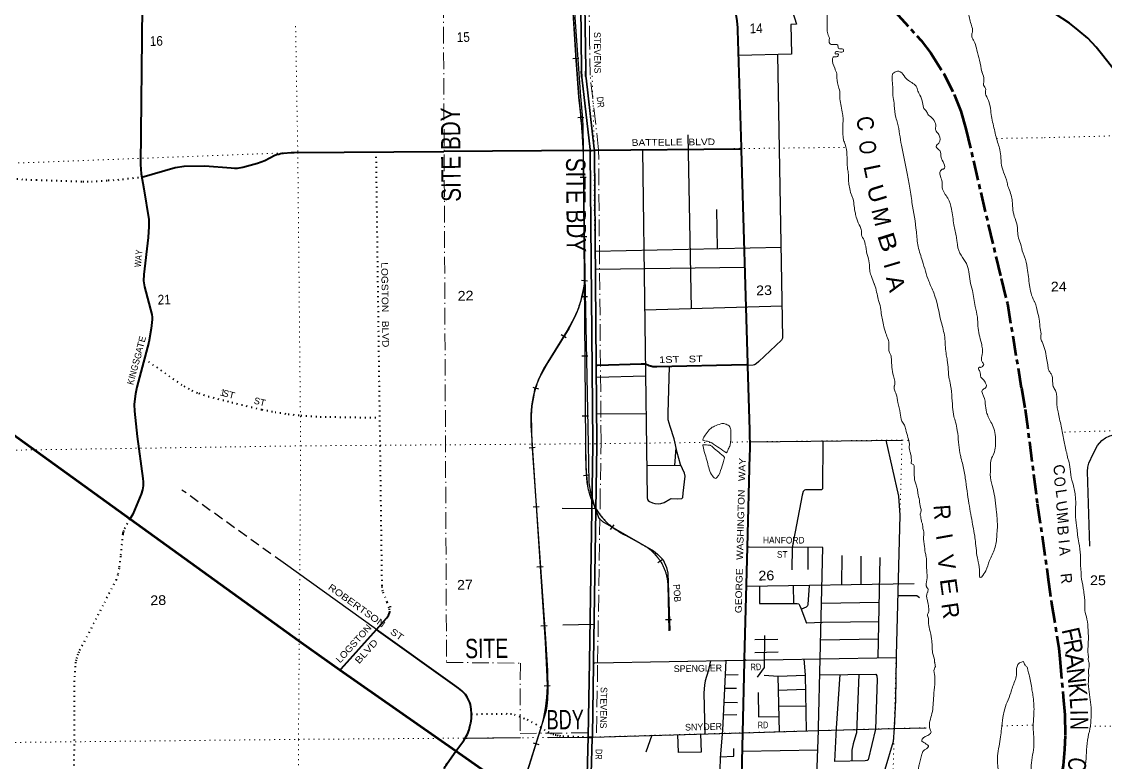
# Model space of a CAD drawing. Header units: feet. Extents: x 245918 to 509309, y -547785 to -360805.
# Drawn here: x 424774 to 444370, y -430444 to -417047 of the extents above; entities that cross this region are included whole.
import ezdxf
from ezdxf.enums import TextEntityAlignment as Align

# ---------------------------------------------------------------- set-up
doc = ezdxf.new("R2010")
doc.units = ezdxf.units.FT
doc.header["$LTSCALE"] = 60
for name, pattern in [('DOT_DASHED', [7.7, 5, -1.2, 0.3, -1.2]), ('DOTTED', [1.5, 0.3, -1.2]), ('LONG_DASH_SHORT_DASH', [9.9, 6, -1.2, 1.5, -1.2]), ('MEDIUM_DASHED', [4.5, 3, -1.5])]:
    doc.linetypes.add(name, pattern=pattern)
for name, color, linetype, lineweight in [('11', 7, 'LONG_DASH_SHORT_DASH', 60), ('23', 7, 'Continuous', 70), ('26', 7, 'Continuous', 40), ('27', 7, 'Continuous', 13), ('29', 7, 'Continuous', 25), ('34', 7, 'Continuous', 25), ('39', 7, 'Continuous', 13), ('44', 7, 'DOT_DASHED', 13), ('53', 7, 'DOTTED', 40), ('7', 7, 'DOTTED', 13)]:
    doc.layers.add(name, color=color, linetype=linetype, lineweight=lineweight)
for name, color, linetype in [('12', 7, 'Continuous'), ('30', 7, 'Continuous'), ('41', 7, 'Continuous'), ('54', 7, 'Continuous')]:
    doc.layers.add(name, color=color, linetype=linetype)

msp = doc.modelspace()

# ---------------------------------------------------------------- linework, layer by layer
at = {"layer": '11'}
for points in [[(440561.66, -416865.66), (441038.51, -417388.46), (441213.54, -417619.34), (441448.17, -417992.55), (441637.44, -418361.7), (441758.66, -418668.95), (441850.17, -418987.32), (442116.83, -420136.44), (442485.01, -421690.43), (442598.58, -422143.84), (442851.78, -423677.35), (442921.79, -424055.98), (443139.97, -425760.31), (443332.06, -427090.11), (443393.9, -427568.59)], [(443393.9, -427568.59), (443501.04, -428197.4), (443527.49, -428380.32), (443548.54, -428571.5), (443608.43, -429258.24), (443635.13, -429585.49), (443642.23, -429959.63), (443632.72, -430213.03), (443608.83, -430503.09), (443538.32, -430912.17), (443461.47, -431269.45)]]:
    msp.add_lwpolyline(points, dxfattribs=at)
at = {"layer": '23'}
msp.add_line((432627.85, -430243.43), (430529.69, -428773.76), dxfattribs=at)
for points in [[(430529.69, -428773.76), (429779.58, -428248.34), (422327.46, -422868.07), (419190.44, -420481.56)], [(434547.41, -432064.42), (434355.42, -431696.52), (434349.89, -431685.74), (434273.37, -431555.29), (434183.63, -431433.55), (434104.48, -431346.86), (434081.59, -431321.79), (434056.65, -431298.46), (433878.04, -431131.33), (433732.92, -431017.48), (432627.85, -430243.43)]]:
    msp.add_lwpolyline(points, dxfattribs=at)
at = {"layer": '26'}
for p, q in [((435052.22, -419374.81), (432410.05, -419392.92)), ((435018.81, -429987.85), (435093.65, -429985.73))]:
    msp.add_line(p, q, dxfattribs=at)
at = {"layer": '26', "lineweight": 35}
for p, q in [((434980.98, -431283.67), (435018.81, -429987.85)), ((435018.81, -429987.85), (435019.11, -429977.54))]:
    msp.add_line(p, q, dxfattribs=at)
at = {"layer": '26'}
for points in [[(426955.51, -416770.4), (426921.96, -419628.95), (426933.35, -419798.57), (426981.04, -420071.01), (427070.88, -420627.02), (427075.97, -420679.55), (427073.43, -420750.61), (427063.07, -420949.61), (426983.58, -421622.71), (426979.58, -421735.35), (426995.06, -421842.37), (427129.27, -422345.47), (427136.85, -422392.69), (427136.85, -422435.83), (427118.57, -422595.77), (427071.73, -422843.34), (426856.3, -423655.72), (426832.48, -423778.43), (426819.79, -423867.26), (426809.65, -423971.31), (426812.55, -424089.6), (426863.33, -424551.13), (426967.39, -425307.34), (426971.99, -425372.29), (426969.46, -425443.35), (426959.31, -425516.95), (426937.28, -425591.04), (426785.04, -425952.81), (426729.31, -426046.11)], [(437789.87, -419330.84), (437789.59, -419321.68), (437725.34, -417202.79), (437724.63, -417155.96), (437713.79, -417031.78), (437685.48, -416880.07), (437641.48, -416732.16), (437613.07, -416660.38), (437602.2, -416632.93)], [(449632.48, -424386.79), (449359.18, -424040.61), (444299.18, -417631.26), (444204.35, -417510.24), (444051.04, -417346.64), (443881.46, -417199.96), (443722.31, -417076.62), (443460.6, -416907.71), (443185.9, -416768.72)], [(434902.96, -418049.52), (434901.93, -418038.75), (434898.22, -417940.84)], [(434977.58, -418041.94), (434976.05, -418016.9), (434974.16, -417966.93), (434973.24, -417942.43)], [(435130.35, -419374.02), (437765.01, -419346.94), (437789.87, -419330.84)], [(437906.79, -423267.14), (437905.65, -423228.82), (437791.08, -419371.68), (437789.87, -419330.84)], [(426944.56, -419856.94), (427552.87, -419686.27), (427715.3, -419661.96), (428083.59, -419651.99), (428561.63, -419692.88), (428620.9, -419697.5), (428674.16, -419697.49), (428775.63, -419677.19), (429039.46, -419608.64), (429171.35, -419560.44), (429350.46, -419463.5), (429367.31, -419456.36), (429383.8, -419450.64), (429422.48, -419441.14), (429457.36, -419434.15), (429506.19, -419428.45), (429649.52, -419415.74), (429698.98, -419413.22), (432410.05, -419392.92)], [(435056.18, -419374.79), (435080.84, -419374.54), (435130.35, -419374.02)], [(437906.79, -423267.14), (437879.15, -423254.41), (436259.08, -423292.34), (436234.18, -423292.93), (436209.08, -423291.05), (436184.84, -423288.11), (436151.49, -423280.47), (436144.11, -423277.94), (436119.01, -423269.34), (436094.11, -423258.21), (436068.55, -423249.86), (436042.02, -423244.16), (436015.04, -423241.27), (435987.91, -423241.22), (435978.81, -423241.84), (435188.29, -423264.8), (435164.5, -423265.49)], [(437897.61, -426553.21), (437941.06, -424888.7), (437946.16, -424792.76), (437941.39, -424431.87), (437907.14, -423278.82), (437906.79, -423267.14)], [(437844.79, -428576.36), (437844.98, -428569.26), (437897.61, -426553.21)], [(431191.46, -428040.32), (431373.16, -427838.94), (431410.19, -427787.08), (431428.29, -427738.78)], [(430529.69, -428773.76), (430550.73, -428750.44), (431191.46, -428040.32)], [(432795.81, -430004.2), (432820.33, -429964.58), (432835.27, -429932.73), (432865.19, -429854.23), (432880.11, -429798.04), (432886.76, -429772.98), (432892.24, -429748.04), (432894.53, -429737.62), (432906.54, -429653.4), (432909.68, -429568.38), (432903.92, -429483.51), (432889.31, -429399.7), (432877.48, -429362.19), (432856.41, -429311.74), (432830.18, -429263.77), (432799.09, -429218.8), (432788.11, -429205.89), (432733.95, -429149.91), (432674.25, -429099.9), (432609.64, -429056.41), (431191.46, -428040.32)], [(437814.93, -429908.45), (437843.83, -428619.26), (437844.79, -428576.36)], [(437785.35, -431222.42), (437785.68, -431213.07), (437814.93, -429908.45)], [(432627.85, -430243.43), (432768.58, -430048.18), (432795.81, -430004.2)], [(432405.31, -431289.67), (432404.17, -430674.72), (432403.5, -430642.92), (432406.16, -430611.23), (432412.12, -430579.99), (432421.31, -430549.55), (432433.63, -430520.23), (432448.95, -430492.36), (432467.1, -430466.25), (432468.87, -430463.99), (432627.85, -430243.43)]]:
    msp.add_lwpolyline(points, dxfattribs=at)
at = {"layer": '26', "lineweight": 35}
for points in [[(434898.22, -417940.84), (434885.71, -416746.43), (434885.62, -416720.04)], [(434973.24, -417942.43), (434972.97, -417916.93), (434960.69, -416743.82), (434960.43, -416718.42)], [(435056.18, -419374.79), (435052.97, -419358.32), (434902.96, -418049.52)], [(435130.35, -419374.02), (435127.48, -419349.78), (434980.44, -418066.9), (434977.58, -418041.94)], [(435018.66, -429980.57), (435029.36, -429293.41), (435039.7, -428629), (435100.77, -424707.06), (435101.47, -424662.45), (435101.42, -424657.06), (435056.47, -419408.32), (435056.18, -419374.79)], [(435164.5, -423265.49), (435151.34, -421728), (435131.4, -419399.78), (435130.35, -419374.02)], [(435114.44, -428646.54), (435114.82, -428622.08), (435175.76, -424708.23), (435176.47, -424662.75), (435176.43, -424658.23), (435164.5, -423265.49)], [(435093.65, -429985.73), (435094.04, -429956.74), (435114.04, -428672.08), (435114.44, -428646.54)], [(435056.7, -431282.01), (435093.3, -430006.74), (435093.65, -429985.73)]]:
    msp.add_lwpolyline(points, dxfattribs=at)
at = {"layer": '29'}
for p, q in [((436822.15, -419095), (436878.89, -422238.51)), ((437336.07, -420445.59), (437352.94, -421146.8)), ((435146.81, -421198.5), (438505.3, -421128.49)), ((437854.08, -421492.57), (435149.66, -421531.61)), ((438524.21, -422190.69), (436041.08, -422262.86)), ((436057, -423460), (435166.37, -423483.94)), ((436066.03, -424138.8), (435172.05, -424146.47)), ((437944.23, -424646.37), (440694.25, -424613.86)), ((436583.72, -425074.45), (436609.99, -424756.31)), ((436078.44, -425071.61), (436691.55, -425075.06)), ((435151.59, -425857.38), (434545.15, -425854.81)), ((438992.51, -426556.76), (438987.95, -426956.39)), ((439602.21, -426703.27), (439599.6, -427234.59)), ((439949.12, -426716.12), (439947.97, -427229.28)), ((440294.14, -426739.51), (440257.48, -428552.29)), ((431191.46, -428040.32), (429501.99, -426829.87)), ((440912.59, -427214.6), (437879.14, -427260.78)), ((438726.69, -427247.88), (438732.27, -427572.56)), ((439240.08, -427562.98), (440277.83, -427545.87)), ((435125.28, -427950.25), (434562.38, -427960.65)), ((438033.06, -428221.32), (438447.07, -428216.84)), ((440264.24, -428218.02), (439223.9, -428234.5)), ((438029.26, -428454.59), (438451.54, -428447.47)), ((437495.09, -428860.3), (437733.18, -428857.24)), ((438448.97, -428882.58), (438472.47, -429889.78)), ((437483.83, -429101.84), (437701.85, -429103.54)), ((438454.97, -429139.97), (438945.11, -429122.31)), ((437471.9, -429357.58), (437719.75, -429358.81)), ((438461.74, -429429.72), (438951.29, -429421.33)), ((437461.33, -429584.21), (437706.32, -429578.24)), ((435093.65, -429985.73), (437814.93, -429908.45)), ((437814.93, -429908.45), (439183.73, -429869.58)), ((439183.73, -429869.58), (440554.15, -429830.66)), ((440554.15, -429830.66), (441129.87, -429819.43)), ((436169.03, -429955.19), (436062.98, -430258.41)), ((437807.45, -430242.02), (439170.38, -430219.74))]:
    msp.add_line(p, q, dxfattribs=at)
at = {"layer": '29', "linetype": 'MEDIUM_DASHED'}
msp.add_line((429501.99, -426829.87), (427671.92, -425518.68), dxfattribs=at)
at = {"layer": '29'}
for points in [[(438673.34, -416540.56), (438696.45, -416825.14), (438712.62, -416863.92), (438786.39, -417089.96), (438681.54, -417095.8), (438693.88, -417637.6), (437739.23, -417660.81)], [(438443.27, -417643.69), (438534.53, -422770.5), (438512.7, -422808.07), (438101.9, -423195.75), (438055.31, -423237.45), (438028.32, -423251.59), (438000.06, -423258.02), (437906.79, -423267.14)], [(436002.53, -419365.06), (436086.28, -425661.08), (436092.08, -425687.69), (436104.92, -425708.26), (436125.48, -425723.68), (436178.72, -425750.62), (436225.7, -425762.25), (436282.23, -425767.39), (436330.88, -425760.02), (436392.72, -425741.68), (436492.7, -425683.46), (436516.07, -425674.83), (436632.79, -425676.92), (436711.36, -425674.83), (436730.79, -425656.56), (436738.46, -425574.62), (436770.46, -425268.6), (436761.02, -425214.9), (436686.3, -425055.36), (436629.39, -424841.8), (436572.32, -424590.28), (436503.36, -424368.78), (436467.25, -424250.45), (436462.1, -424201.59), (436462.34, -424127.19), (436489.76, -423286.94)], [(444086.88, -426533.97), (444047.74, -425185.82), (444054.58, -425104.11), (444070.12, -425034.14), (444149.6, -424866.6), (444225.5, -424715.39), (444303.67, -424624.78), (444373.11, -424575.45), (444452.59, -424536.34), (444559.58, -424505.48), (444745.12, -424482.98), (445897.94, -424413.68), (447069.29, -424398.75), (449629.27, -424381.82)], [(439264.47, -424631.35), (439256.23, -425496.85), (439239.89, -425515.42), (439202.26, -425515.05), (438946.95, -425515.42), (438930.06, -425522.1), (438908.41, -425543.7), (438886.39, -425612.18), (438707.98, -426559.29), (438703.73, -426959.5)], [(440402.73, -424617.6), (440629.91, -425631.34), (440655.77, -425970.5), (440588.97, -428509.46), (440586.4, -428546.74), (440576.87, -429315.74), (440551.7, -429824.57), (440535.9, -430069.12), (440381.83, -430573.2), (440442.37, -430694.83), (440541.14, -430862.28), (440527.65, -430992.19), (440504.29, -431154.12)], [(439215.81, -428570.44), (439264.29, -426557.64), (437927.05, -426553.3), (437897.61, -426553.21)], [(438114.45, -427257.2), (438113.74, -427573.17), (438800.3, -427572.49), (438826.18, -427577.44), (438841.6, -427600.58), (438866.7, -427656.14), (438965.88, -427925.47)], [(439015.36, -427243.48), (438993.21, -427587.73), (438984.63, -427615.72), (438959.8, -427636.58), (438874.27, -427674.68)], [(440620.61, -427427.52), (440959.49, -427426.2), (441009.68, -427461.96)], [(440270.65, -427901.02), (439254.06, -427912.36), (438965.88, -427925.47)], [(438206.17, -428152.21), (438200.52, -428729.63), (438073.12, -428903.95)], [(437844.79, -428576.36), (437874.03, -428593.82), (439215.81, -428570.44), (440582.32, -428546.63)], [(435114.44, -428646.54), (435139.15, -428646.6), (437824.03, -428594.55), (437844.79, -428576.36)], [(437231.21, -428606.04), (437189.96, -428797.51), (437136.61, -428967.55), (437120, -429045.33), (437109.49, -429189.42), (437129.29, -429928.77)], [(437507.2, -428600.69), (437448.5, -429859.4), (437404.5, -430361.06), (437382.59, -431231.22)], [(438916.22, -428575.66), (438939.65, -428858.61), (438960.7, -429875.91)], [(439183.73, -429869.58), (439185.9, -429812.53), (439215.81, -428570.44)], [(438199.09, -428869.49), (438451.35, -428882.49), (438940.18, -428864.97)], [(439208.85, -428859.65), (440218.68, -428851.62), (440239.61, -428879.63), (440243.08, -428943.43), (440214.71, -429842.61), (440080.91, -430400.4), (440062.83, -430413.45), (440028.93, -430416.58), (439478.5, -430430.88), (439508.05, -429823.39), (439577.49, -428856.72)], [(439914.39, -428854.04), (439868.7, -429909.89), (439859.18, -429947.71), (439811.46, -430107.91), (439787.57, -430220.88), (439784.1, -430269.85), (439787.75, -430422.85)], [(438092.28, -429183.59), (438095.71, -429623.03), (438466.07, -429615.65)], [(437785.35, -431222.42), (439101.36, -431193.68), (439133.29, -431192.98), (439183.73, -429869.58)], [(432795.81, -430004.2), (432827.3, -430003.97), (433792.12, -429997.09)], [(434297.85, -429993.48), (434996.01, -429988.5), (435018.81, -429987.85)], [(437048.95, -429930.2), (437061.81, -430258.95), (436650.04, -430267.9), (436640.69, -429941.8)], [(437404.99, -430341.7), (437650.38, -430332.84), (437654.86, -430194.01)]]:
    msp.add_lwpolyline(points, dxfattribs=at)
at = {"layer": '34'}
for p, q in [((434738.61, -417712.53), (434848.99, -417705.44)), ((434828.41, -418782.76), (434938.49, -418771.93)), ((434874.23, -419862.17), (434984.84, -419861.22)), ((434886.02, -420934.32), (434996.63, -420933.37)), ((434897.77, -421722.69), (435007.88, -421733.18)), ((434892.71, -422020.09), (435003.32, -422019.14)), ((434527.26, -422704.18), (434621.11, -422762.71)), ((434904.51, -423092.24), (435015.11, -423091.29)), ((434014.64, -423657.74), (434120.32, -423690.38)), ((434911.19, -424178.01), (435021.8, -424177.06)), ((433951.75, -424753.24), (434062.13, -424746.03)), ((434932.77, -425252.94), (435043.14, -425245.58)), ((434024.25, -425823), (434134.63, -425815.79)), ((435419.73, -426233.16), (435487.75, -426145.94)), ((436275.02, -426831.21), (436367.71, -426770.87)), ((434092.43, -426906.65), (434202.8, -426899.44)), ((436414.16, -427861.94), (436524.75, -427859.77)), ((434164.93, -427976.41), (434275.3, -427969.2)), ((434219.74, -429058.64), (434330.31, -429055.63)), ((434022.41, -430089.21), (434128, -430122.16))]:
    msp.add_line(p, q, dxfattribs=at)
at = {"layer": '34', "lineweight": 13}
for p, q in [((434927.09, -419482.19), (434971.65, -424685.15)), ((435694.32, -426338.85), (435977.79, -426495.63)), ((436457.97, -427234.24), (436474.31, -428067.6)), ((434150.01, -429859.95), (433424.48, -432184.49))]:
    msp.add_line(p, q, dxfattribs=at)
at = {"layer": '34'}
for points in [[(434492.76, -407999.61), (434595.27, -414096.92), (434603.28, -414588.46), (434601.79, -414771), (434756.32, -416716.05), (434880.88, -418402.07), (434917.66, -418807.56), (434920.57, -418941.99), (434927.07, -419373.32), (434960.62, -421644.33), (435019.9, -424691.79), (435032.23, -425389.94), (435058.94, -425556.64), (435138.83, -425840.1), (435213.51, -426025.24), (435277.17, -426085.91), (436199.18, -426616.67), (436272.85, -426679.43), (436376.31, -426778.53), (436435.3, -426919.41), (436460.54, -427019.9), (436492.14, -428057.18)], [(434625.72, -415062.62), (434798.19, -417747.75), (434846.79, -418412), (434888.8, -418839.04), (434896.99, -418925.77), (434903.15, -419012.2), (434904.6, -419036.14), (434918.83, -419255.02), (434927.97, -419473.01), (434928.18, -419482.18), (434972.75, -424685.15), (434971.74, -424811.1), (434973.62, -424936.35), (434977.66, -425061.63), (434983.13, -425187.64), (434991.49, -425312.98), (434997.05, -425382.81), (434999.95, -425403.8), (435003.07, -425424.91), (435006.73, -425446.08), (435010.69, -425467.02), (435015, -425487.89), (435019.69, -425508.86), (435024.84, -425529.56), (435030.17, -425550.24), (435036, -425570.81), (435042.11, -425591.41), (435048.59, -425611.67), (435055.51, -425631.94), (435062.68, -425652.07), (435070.17, -425672.14), (435078.15, -425691.92), (435086.41, -425711.75), (435094.96, -425731.33), (435103.92, -425750.76), (435113.19, -425769.94), (435122.8, -425789.05), (435132.65, -425808.04), (435142.97, -425826.75), (435153.54, -425845.32), (435164.51, -425863.73), (435175.72, -425881.99), (435187.31, -425899.92), (435199.13, -425917.72), (435211.25, -425935.27), (435223.79, -425952.66), (435236.53, -425969.75), (435249.61, -425986.76), (435262.97, -426003.37), (435276.65, -426019.91), (435290.62, -426036.05), (435304.82, -426052.05), (435319.24, -426067.74), (435334, -426083.21), (435334.28, -426083.43), (435352.19, -426100.63), (435370.33, -426117.28), (435388.77, -426133.62), (435407.52, -426149.87), (435426.54, -426165.59), (435445.78, -426180.93), (435465.3, -426196.16), (435485.11, -426210.88), (435505.13, -426225.21), (435525.54, -426239.31), (435546.04, -426252.94), (435566.74, -426266.35), (435587.83, -426279.34), (435609.03, -426291.85), (435630.51, -426304.05), (435652.09, -426315.95), (435674.06, -426327.44), (435694.83, -426337.88), (435978.3, -426494.66), (435991.87, -426501.54), (436005.23, -426508.7), (436018.47, -426516.09), (436031.71, -426523.67), (436044.72, -426531.53), (436057.54, -426539.59), (436070.35, -426547.84), (436082.93, -426556.36), (436095.32, -426565.07), (436107.67, -426574.06), (436119.74, -426583.2), (436131.74, -426592.5), (436143.59, -426602.12), (436155.15, -426611.88), (436166.6, -426621.88), (436177.9, -426632), (436189.04, -426642.43), (436199.95, -426652.94), (436210.7, -426663.76)], [(434956.07, -421708.45), (434934.55, -421886.81), (434892.96, -422069.02), (434841.53, -422229.1), (434784.21, -422373.08), (434672.13, -422590.85), (434286.08, -423211.66), (434137.49, -423483.31), (434047.48, -423701.25), (434028.29, -423841.51), (434000.98, -423993.75), (433987.45, -424176.18), (433997.41, -424675.73), (434249.23, -428208.05), (434284.64, -428782.01), (434287.77, -429135.05), (434280.36, -429305.5), (434273.35, -429427.8), (434252.48, -429527.93), (433297.24, -432575.31)], [(434956.09, -421708.48), (434934.57, -421886.85), (434892.98, -422069.06), (434841.55, -422229.13), (434784.23, -422373.11), (434672.15, -422590.88), (434286.1, -423211.69), (434137.51, -423483.34), (434047.51, -423701.29), (434028.31, -423841.55), (434001, -423993.78), (433987.47, -424176.22), (433997.43, -424675.76), (434249.26, -428208.09), (434284.66, -428782.04), (434287.79, -429135.09), (434280.38, -429305.53), (434273.37, -429427.84), (434252.5, -429527.97), (433297.27, -432575.35)], [(434956.09, -421708.49), (434934.58, -421886.85), (434892.98, -422069.06), (434841.55, -422229.13), (434784.23, -422373.12), (434672.16, -422590.89), (434286.1, -423211.7), (434137.51, -423483.35), (434047.51, -423701.29), (434028.32, -423841.55), (434001, -423993.79), (433987.48, -424176.22), (433997.43, -424675.77), (434249.26, -428208.09), (434284.66, -428782.05), (434287.79, -429135.1), (434280.38, -429305.54), (434273.37, -429427.84), (434252.5, -429527.97), (433297.27, -432575.36)], [(434956.09, -421708.5), (434934.58, -421886.86), (434892.99, -422069.08), (434841.55, -422229.15), (434784.23, -422373.14), (434672.16, -422590.9), (434286.11, -423211.72), (434137.52, -423483.37), (434047.51, -423701.31), (434028.32, -423841.57), (434001.01, -423993.81), (433987.48, -424176.24), (433997.44, -424675.79), (434249.26, -428208.11), (434284.67, -428782.07), (434287.8, -429135.12), (434280.39, -429305.56), (434273.38, -429427.86), (434252.51, -429527.99), (433297.28, -432575.39)], [(434952.22, -421726.78), (434948.98, -421760.8), (434944.98, -421794.57), (434940.39, -421828.29), (434935.4, -421862.16), (434929.65, -421895.78), (434923.32, -421929.14), (434916.6, -421962.66), (434909.12, -421995.93), (434901.06, -422028.93), (434892.41, -422062.09), (434883.2, -422094.8), (434873.62, -422127.48), (434863.24, -422160.1), (434852.32, -422192.27), (434840.82, -422224.37), (434828.95, -422256.26), (434816.29, -422288.08), (434803.29, -422319.48), (434789.5, -422350.8), (434775.36, -422381.69), (434760.64, -422412.54), (434745.36, -422442.95), (434729.53, -422473.1), (434713.32, -422503.04), (434696.35, -422532.71), (434679.01, -422562.14), (434676.19, -422566.71), (434638.63, -422633.71), (434413.7, -422994.36), (434211.96, -423327.36), (434200.71, -423348.57), (434185.19, -423378.81), (434170.29, -423409.38), (434155.99, -423440.09), (434142.11, -423471.16), (434128.64, -423502.38), (434115.98, -423533.91), (434103.73, -423565.6), (434092.09, -423597.62), (434080.87, -423629.81), (434070.43, -423662.1), (434060.41, -423694.56), (434050.98, -423727.15), (434042.17, -423760.08), (434033.94, -423792.95), (434026.15, -423826.18), (434019.12, -423859.33), (434012.52, -423892.83), (434006.69, -423926.26), (434001.27, -423959.84), (433996.44, -423993.37), (433992.22, -424027.23), (433988.78, -424061.02), (433985.72, -424094.77), (433983.28, -424128.86), (433981.41, -424162.7), (433980.14, -424196.66), (433979.66, -424230.76), (433979.56, -424264.63), (433980.04, -424298.63), (433981.32, -424332.75), (433982.98, -424366.64), (433985.22, -424400.47), (433988.25, -424434.45), (434239.02, -428273.14), (434272.57, -428897.46), (434277.32, -429071.62), (434275.83, -429123.23), (434273.18, -429174.5), (434269.65, -429225.76), (434265.52, -429277.29), (434260.22, -429328.5), (434254.03, -429379.39), (434247.25, -429430.56), (434239.3, -429481.42), (434230.47, -429531.96), (434220.75, -429582.77), (434210.16, -429632.98), (434198.98, -429683.17), (434186.62, -429733.33), (434173.39, -429782.89), (434159.27, -429832.41), (434151.06, -429860.27), (433425.52, -432184.83)], [(436210.7, -426663.76), (436221.22, -426674.66), (436231.62, -426685.79), (436241.75, -426697.08), (436251.68, -426708.56), (436261.46, -426720.16), (436271.01, -426732.03), (436280.4, -426744.02), (436289.52, -426756.16), (436298.48, -426768.42), (436307.13, -426780.91), (436315.62, -426793.53), (436323.88, -426806.21), (436331.95, -426819.1), (436339.74, -426832.14), (436347.34, -426845.37), (436354.75, -426858.61), (436361.84, -426872.08), (436368.7, -426885.62), (436375.41, -426899.29), (436381.8, -426912.99), (436387.95, -426926.97), (436393.92, -426940.95), (436399.54, -426955.03), (436405.04, -426969.17), (436410.22, -426983.53), (436415.13, -426997.86), (436419.81, -427012.26), (436424.3, -427026.86), (436428.4, -427041.46), (436432.37, -427056.1), (436435.99, -427070.86), (436439.47, -427085.73), (436442.59, -427100.53), (436445.45, -427115.48), (436448.1, -427130.42), (436450.52, -427145.45), (436452.56, -427160.48), (436454.43, -427175.63), (436456.03, -427190.74), (436457.32, -427205.88), (436458.34, -427220.99), (436459.06, -427234.2), (436475.4, -428067.58)]]:
    msp.add_lwpolyline(points, dxfattribs=at)
at = {"layer": '34', "lineweight": 13}
for points in [[(434603.75, -414751.99), (434624.63, -415062.69), (434797.1, -417747.82)], [(434675.25, -422566.15), (434637.69, -422633.14), (434412.77, -422993.78), (434211.01, -423326.81)], [(433987.16, -424434.53), (434237.93, -428273.2), (434271.48, -428897.5), (434276.22, -429071.61)]]:
    msp.add_lwpolyline(points, dxfattribs=at)
for centre, radius, start, end in [((488743.32, -414134.86), 54067.07, 183.83156, 184.53739), ((-53707.31, -466691.25), 490932.7, 5.59361, 5.64369), ((429935.4, -419335.34), 4977.11, 3.44577, 5.72175), ((422401.68, -419920.8), 12533.09, 2.00556, 4.04739), ((433006.55, -421552.69), 1952.34, 328.72821, 354.88744), ((435927.55, -424250.17), 1949.12, 151.72314, 185.4275), ((442168.18, -424783.73), 7197.2, 179.21516, 184.77555), ((436212.48, -425229.23), 1226.18, 187.20011, 224.21082), ((436320.3, -425068.96), 1415.79, 225.81752, 243.75938), ((435589.29, -427273.59), 869.57, 2.59365, 63.46318), ((431328.78, -429004.01), 2948.21, 343.12259, 358.68615)]:
    msp.add_arc(centre, radius, start, end, dxfattribs=at)
at = {"layer": '39'}
for p, q in [((443308.06, -423125.88), (443308.16, -423126.38)), ((443308.09, -423125.93), (443308.19, -423126.43))]:
    msp.add_line(p, q, dxfattribs=at)
for points in [[(443193.51, -413899.1), (444727.06, -413887.61), (444762.41, -413885.28), (444795.62, -413882.15), (444844.62, -413863.55), (444877.07, -413842.53), (445934.49, -413262.01), (446013, -413218.82), (446110.54, -413197.92), (446184.69, -413194.36), (446243.92, -413207.47), (446297.85, -413238.69), (446363.39, -413303.8), (446872.22, -413811.32), (446978.92, -413921.41), (447087.85, -414014.47), (447260.76, -414111.24), (447439.98, -414150.91), (447666.45, -414152.25), (447831.17, -414127.83), (447921.1, -414132.61), (447981.32, -414150.59), (448050.57, -414217.82), (448123.98, -414331.62), (448153.7, -414414.02), (448206.56, -414505.86), (448255.94, -414580.7), (448351.1, -414635.37), (448437.17, -414673.75), (448487.45, -414692.41), (449751.95, -415169.19), (449883.12, -415223.48), (450000.94, -415281.89), (450635.28, -415608.41), (450765.04, -415676.78), (450860.07, -415721.74), (450997.46, -415762.86), (452024.97, -416090.12), (452134.86, -416126.35), (452253.38, -416158.94), (452350.71, -416203.45), (452436.72, -416248.06), (452529.95, -416299.21), (453569.03, -416889.54), (453678.92, -416951.01), (453802.63, -417024.67), (453897.12, -417066.29), (454000.16, -417112.14), (454189.61, -417167.03), (454317.02, -417204.99), (454963.57, -417375.31), (455111.33, -417420.07), (455260.62, -417472.54), (455445.26, -417548.42), (455662.5, -417656.13), (456547.15, -418144.22)], [(443195.14, -413824.09), (444724.31, -413812.63), (444756.42, -413810.51), (444778.49, -413808.43), (444810.55, -413796.26), (444838.59, -413778.1), (445898.37, -413196.28), (445986.51, -413147.79), (446100.82, -413123.3), (446191.11, -413118.97), (446271.45, -413136.75), (446343.82, -413178.64), (446416.3, -413250.65), (446925.63, -413758.67), (447030.32, -413866.68), (447130.94, -413952.64), (447287.75, -414040.4), (447448.4, -414075.96), (447661.14, -414077.22), (447827.62, -414052.54), (447934, -414058.19), (448020.38, -414083.98), (448108.95, -414169.97), (448191.63, -414298.14), (448222, -414382.34), (448270.42, -414466.46), (448308.74, -414524.54), (448385.14, -414568.43), (448465.52, -414604.27), (448513.73, -414622.16), (449779.53, -415099.43), (449914.16, -415155.16), (450034.76, -415214.95), (450669.93, -415541.89), (450798.57, -415609.68), (450887.01, -415651.52), (451019.59, -415691.2), (452048.09, -416018.77), (452156.56, -416054.53), (452279.09, -416088.22), (452383.59, -416136.02), (452472.03, -416181.88), (452566.52, -416233.73), (453605.86, -416824.21), (453716.42, -416886.05), (453837.06, -416957.88), (453927.48, -416997.71), (454025.96, -417041.53), (454210.75, -417095.07), (454337.29, -417132.77), (454984, -417303.13), (455134.65, -417348.77), (455287.33, -417402.43), (455476.21, -417480.05), (455697.29, -417589.67), (456549.17, -418059.67)], [(441474.46, -414994.14), (441556.72, -415230.85), (441583.84, -415350.55), (441616.46, -415450.05), (441622.52, -415530.15), (441641.9, -415818.58), (441651.8, -415892.57), (441690.9, -416009.96), (441707.38, -416105.86), (441754.3, -416215.03), (441760.62, -416226.91), (441778.63, -416382.95), (441800.72, -416462.66), (441829.48, -416568.27), (441855.37, -416718.1), (441894.14, -416901.71), (441949.77, -417117), (441968.52, -417222.87), (441953.91, -417279.41), (441963.4, -417337.36), (442007.86, -417428.54), (442045.3, -417560.01), (442096.11, -417743.33), (442139.6, -417954.91), (442143.97, -417968.84), (442175.36, -418098.47), (442172.37, -418138.67), (442169.73, -418192.9), (442207.91, -418274.21), (442201.07, -418320.53), (442240.12, -418435.91), (442307.66, -418725.14), (442362.82, -419000.64), (442431.54, -419257.72), (442464.32, -419363.24), (442480.17, -419513.31), (442504.76, -419691.26), (442528.75, -419766.9), (442593.74, -419955.88), (442616.09, -420045.59), (442624.57, -420063.44), (442665.77, -420184.8), (442686.72, -420298.63), (442695.64, -420412.76), (442723.67, -420568.55), (442773.82, -420725.79), (442781.87, -420805.84), (442793.06, -420929.95), (442834.47, -421059.33), (442883.11, -421236.67), (442908.74, -421298.22), (442956.15, -421505.69), (443000.2, -421817.57), (443025.77, -421955.36), (443083.62, -422100.36), (443092.1, -422118.22), (443151.53, -422325.37), (443179.16, -422465.12), (443187.62, -422561.21), (443207.08, -422695.15), (443209.88, -422805.42), (443224.73, -422837.15), (443276.42, -422976.29), (443308.4, -423131.64)], [(439320.4, -416444.46), (439324.97, -416456.4), (439335.51, -416476.21), (439353.76, -416483.78), (439390.35, -416502.92), (439396.83, -416520.82), (439396.51, -416587.03), (439389.1, -416611.3), (439361.65, -416636.06), (439344.68, -416678.62), (439339.79, -416722.88), (439338.08, -416734.96), (439330.41, -416827.45), (439336.52, -416909.55), (439342.57, -416989.65), (439338.12, -417130.21), (439342.42, -417220.39), (439368.93, -417316.03), (439382.69, -417346.22)], [(439382.69, -417346.22), (439388.24, -417443.95), (439400.52, -417453.67), (439426.84, -417463.04), (439531.35, -417470.45), (439544.9, -417530.31), (439627.57, -417546.3), (439632.55, -417584.29), (439482.7, -417608.1), (439487.27, -417630.06), (439533.32, -417626.9), (439540.25, -417662.84), (439466.54, -417682.75), (439446.64, -417689.26), (439437.18, -417711.57), (439479.34, -417889.39)], [(439479.34, -417889.39), (439486.65, -417921), (439507.93, -417968.61), (439516.33, -418062.7), (439553.16, -418248.37), (439570.46, -418376.33), (439567.22, -418406.51), (439570.14, -418442.56), (439617.18, -418714.23), (439627.7, -418812.28), (439621.45, -418960.91), (439635.34, -419191.28)], [(442132.31, -427091.96), (442206.73, -426979.39), (442274.26, -426795.14), (442323.73, -426689.57), (442396.3, -426467.08), (442407.12, -426340.42), (442417.58, -426199.72), (442402.53, -425923.25), (442337.13, -425481.51), (442292.14, -425290.03), (442295, -425087.33), (442304.02, -424968.73), (442353.34, -424857.17), (442382.15, -424728.04), (442382.08, -424567.54), (442381.72, -424553.51), (442351.83, -424403.79), (442300.81, -424290.71), (442252.3, -424197.64), (442224, -424110.07), (442197.97, -423954.23), (442185.6, -423862.26), (442147.54, -423706.72), (442202.75, -423669.22), (442220.02, -423638.7), (442213.25, -423608.78), (442171.11, -423529.58), (442121.62, -423476.65), (442100.97, -423374.85), (442079.29, -423311.19), (442096.98, -423296.7), (442113.17, -423302.31), (442140.88, -423287.58), (442146.75, -423281.41), (442169.93, -423246.73), (442140.59, -423197.31), (442136.08, -423099.11), (442146.75, -422966.43), (442128.11, -422864.58), (442066.03, -422553.16), (442055.98, -422394.91), (442016.9, -422199.28), (441965.4, -421909.65), (441925.03, -421742.15), (441902.7, -421574.17), (441856.72, -421422.85), (441760.62, -421272.77), (441739.6, -421235.19), (441688.34, -421033.84), (441678.12, -420947.82), (441632.26, -420722.25), (441588.88, -420436.44), (441519.73, -420241.56), (441420.55, -420049.42), (441413.18, -419917.19), (441398.02, -419873.44), (441390.75, -419745.22), (441434.09, -419714.04), (441450.08, -419711.63), (441449.63, -419615.34), (441400.61, -419502.21), (441377.44, -419380.4), (441313.51, -419311.78), (441313.26, -419301.76), (441359.89, -419242.41), (441366.4, -419103.81), (441345.53, -419072.23), (441305.96, -419015.04), (441298.77, -418969.07), (441305.57, -418920.75), (441254.65, -418811.68), (441233.88, -418784.11), (441157.96, -418717.79), (441145.12, -418686.02), (441097.53, -418629.02), (441084.79, -418601.25), (441057.57, -418477.55), (440997.91, -418340.6), (440980.9, -418302.91), (440969.76, -418259.05), (440911.58, -418180.25), (440751.98, -418057.85), (440661.01, -417951.78), (440564.88, -417958.2), (440529.51, -417987.17), (440516.44, -418025.62), (440514.78, -418117.96), (440528.43, -418260.07), (440530.51, -418420.52), (440553.93, -418552.34), (440554.23, -418564.38), (440583.86, -418782.32), (440610.46, -418881.97), (440682.88, -419283.43), (440781.27, -419760.47), (440830.01, -420020.06), (440873.75, -420319.92)], [(439635.34, -419191.28), (439665.41, -419268.77), (439698.07, -419448.53), (439706.25, -419691.08), (439720.57, -419781), (439728.51, -419935.29), (439741.24, -420041.31), (439772.47, -420164.91), (439798.21, -420230.47), (439842.58, -420476.14), (439849.42, -420508.07), (439874.13, -420611.77), (439935.94, -420754.68), (439959.88, -420828.31), (439959.82, -420904.55), (440008.38, -420999.64), (440026.15, -421067.41), (440041.62, -421123.2), (440052.08, -421219.24), (440096.11, -421372.62), (440107.76, -421514.77), (440126.4, -421616.62), (440141.45, -421656.37), (440191.03, -421791.56), (440195.29, -421801.48), (440234.85, -421936.92), (440262.28, -422068.65), (440286.27, -422144.29), (440314.21, -422296.06), (440358.22, -422527.69), (440400.35, -422685.12), (440441.24, -422794.45), (440457.62, -422886.32), (440465.3, -423030.58), (440492.69, -423082.06), (440500.29, -423144.06), (440510.18, -423296.29), (440538.27, -423454.08), (440560.76, -423549.82), (440556.8, -423630.17), (440553.04, -423640.29), (440554.68, -423704.45), (440586.79, -423783.89), (440618.79, -423937.58), (440659.72, -424127.15), (440691.46, -424270.8), (440739.45, -424343.83), (440759.54, -424423.58), (440801.36, -424568.99), (440826.43, -424686.72), (440824.35, -424763.02), (440835.8, -424818.9), (440853.43, -424880.66), (440859.16, -424948.72), (440859.37, -424956.74), (440866, -424980.65), (440861.47, -425038.95), (440902.07, -425057.99), (440910.75, -425083.86), (440910.58, -425156.09), (440915.34, -425264.3), (440921.09, -425332.37), (440940.96, -425404.1), (440967.27, -425491.71), (440981.39, -425573.61), (441006.86, -425707.39), (441028.12, -425833.25), (441036.18, -425913.3), (441021.46, -425965.83), (441023.62, -425971.79), (441044.42, -426079.6), (441061.74, -426129.33), (441072, -426217.35), (441080.83, -426249.22), (441083.8, -426365.51), (441098.21, -426537.68), (441122.03, -426685.54), (441131.18, -426729.45), (441136.65, -426865.74), (441141.92, -426994), (441146.73, -427104.23), (441132.36, -427249.03), (441136.93, -427270.98), (441159.79, -427302.51), (441159.22, -427358.69), (441155.47, -427368.82), (441138.96, -427429.42), (441146.65, -427495.43), (441169.61, -427609.22), (441176.32, -427715.37), (441165.02, -427743.74), (441151.64, -427770.16), (441171.52, -427841.88), (441170.89, -427896.06), (441192.51, -428035.96), (441229.08, -428211.59), (441238.41, -428341.76)], [(440873.75, -420319.92), (440953.38, -420847.58), (440986.24, -421113.59), (441063.19, -421378.51), (441176.68, -421738.8), (441266.28, -421949.22), (441402.05, -422475.48), (441465.33, -422754.77), (441488.77, -423045.09), (441493.44, -423071.06), (441511.98, -423168.9), (441548.77, -423511.04), (441562.43, -423574.9), (441607.79, -424017.15), (441632.22, -424189.08), (441662.89, -424290.62), (441692.77, -424440.34), (441716.22, -424652.42), (441739.27, -424848.45), (441759.56, -424936.22), (441792.9, -425063.78), (441837.05, -425301.42), (441903.03, -425765.21), (441970.8, -426142.69), (441975.57, -426172.67), (442008.13, -426348.39), (442023.63, -426484.43), (442070.29, -426820.3), (442095.49, -427022.3), (442109.51, -427100.19), (442132.31, -427091.96)], [(443308.5, -423132.38), (443329.51, -423255.05), (443343.82, -423339.29), (443372.08, -423391.38), (443402.35, -423443.46), (443416.65, -423523.68), (443429.08, -423646.07), (443467.45, -423720.19), (443489.76, -423796.38), (443492.08, -423894.73), (443496.46, -424009.11), (443514.82, -424105.38), (443569.82, -424362.09), (443620.8, -424616.8), (443671.7, -424847.42), (443675.77, -424863.46), (443683.96, -424915.62), (443706.23, -424979.77), (443732.84, -425142.24), (443765.58, -425340.82), (443785.88, -425415.01), (443828.75, -425643.66), (443835.09, -425743.99), (443829.56, -425900.56), (443829.91, -426010.94), (443856.62, -426207.53), (443867.06, -426331.93), (443891.6, -426476.35), (443920.38, -426695.01), (443927.2, -426943.85), (443929.27, -426965.92), (443935.65, -427080.3), (443970.44, -427292.91), (443986.85, -427405.25), (444001.6, -427625.97), (444001.82, -427696.21), (444036.43, -427852.63), (444059.14, -428051.24), (444061.83, -428267.99), (444056.19, -428386.42), (444056.08, -428458.46), (444063.18, -428546.81), (444062.35, -428587.6), (444075.07, -428645.25), (444077.27, -428703.45), (444067.44, -428769.72), (444067.48, -428783.77), (444066.04, -428962.39), (444062.22, -429020.61), (444084.91, -429215.21), (444107.59, -429405.78), (444114.22, -429598.43), (444108.51, -429694.78), (444100.76, -429785.13), (444057.27, -429987.98), (444031.91, -430216.87), (444016.52, -430427.65), (443983.13, -430652.56), (443963.74, -430865.36), (443942.08, -430993.88), (443936.36, -431088.23), (443934.38, -431100.27), (443922.99, -431303.02), (443901.78, -431574.03), (443872.38, -431792.9), (443851.05, -432029.79), (443825.69, -432254.66), (443778.25, -432481.61), (443762.55, -432590.04), (443758.92, -432712.48), (443743.34, -432859.04), (443689.98, -433118.12), (443638.51, -433339.06), (443612.8, -433453.55), (443580.93, -433531.93), (443578.95, -433537.96), (443549.15, -433630.38), (443513.18, -433742.91)], [(437093.43, -424613.31), (437108.77, -424564.94), (437132.28, -424526.47), (437209.11, -424431.04), (437260.58, -424384.14), (437304.41, -424363.43), (437414.11, -424321.68), (437456.13, -424315.03), (437516.51, -424330.19), (437550.84, -424345.74), (437581.37, -424377.38), (437591.86, -424409.33), (437598.26, -424435.31), (437595.55, -424525.63), (437595.14, -424635.98), (437593.35, -424650.05), (437587.91, -424690.25), (437562.83, -424758.84), (437522, -424847.71)], [(437522, -424847.71), (437252.64, -424667.13), (437200.11, -424639.82), (437107.57, -424621.13), (437093.43, -424613.31)], [(437100.68, -424699.48), (437211.11, -424707.87), (437233.23, -424711.55), (437253.51, -424727.3), (437460.62, -424902.79), (437481.05, -424928.57), (437479.45, -424956.68), (437427.72, -425123.96), (437345.94, -425293.69), (437322.11, -425310.09), (437293.84, -425296.47), (437265.3, -425264.8), (437173.42, -425013.37), (437090.87, -424713.66), (437090.69, -424701.63), (437100.68, -424699.48)], [(441238.41, -428341.76), (441247.48, -428461.9), (441283.69, -428623.49), (441284.05, -428637.53), (441295.86, -428707.45), (441278.89, -428750), (441284.41, -428888.29), (441284.12, -429034.75), (441267.27, -429239.8), (441255.48, -429406.61), (441235.29, -429559.58), (441198.68, -429696.92), (441189.09, -429793.45), (441211.02, -429867.13), (441217.76, -429895.05), (441178.99, -429948.18), (441143.36, -429967.13), (441081.94, -429996.75), (441053.44, -430059.65), (441061.72, -430069.48), (441069.89, -430075.29), (441151.41, -430125.41), (441169.91, -430143), (441170.36, -430161.05), (441129.19, -430198.18)], [(442888.37, -428619.45), (442801.18, -428661.76), (442781.9, -428692.33), (442763.69, -428765.01), (442762.23, -428865.35), (442734.81, -428970.36), (442691.46, -429079.78), (442660.09, -429186.89), (442594.1, -429353.04), (442542.1, -429516.85), (442516.99, -429633.84), (442490.12, -429839.13), (442475.76, -429983.93), (442447.92, -430151.14), (442420.33, -430328.37), (442420.67, -430420.65), (442421.07, -430436.69), (442459.37, -430680.48), (442481.11, -430746.14), (442491.86, -430932.45), (442476.78, -431049.18), (442481.66, -431319.88), (442485.08, -431690.93), (442499.61, -431788.87), (442514.82, -431834.63), (442560.55, -431897.68), (442586.97, -431911.07), (442602.9, -431906.65), (442637.41, -431843.61), (442738.94, -431734.74), (442758.39, -431710.18), (442857.1, -431569.28), (442872.84, -431478.61), (442888.33, -431377.92), (442925.63, -431266.65), (442936.02, -431202.19), (443009.06, -430682.78), (443055.76, -430310.47), (443079.08, -430123.32), (443072.23, -429932.91), (443066.2, -429774.57), (443079.66, -429515.43), (443060.3, -429227.04), (443043.81, -429131.15), (442999.4, -428883.49), (442977.31, -428803.8), (442970.74, -428781.89), (442955.23, -428724.11), (442918.17, -428686.92), (442899.26, -428653.29), (442888.37, -428619.45)], [(441168.31, -430159.09), (441162.6, -430171.27), (441080.04, -430237.53), (441053.51, -430298.39), (441002.22, -430490.25), (440989.82, -430554.75), (440929.8, -430718.76), (440868.7, -430918.89), (440832.9, -431088.31), (440823.83, -431204.9), (440845.1, -431252.51), (440835.59, -431272.81), (440810.09, -431295.51), (440798.3, -431384.08), (440773.76, -431523.11), (440769.95, -431531.24), (440722.06, -431698.95), (440690.58, -431802.05), (440684.15, -431864.4), (440675, -431898.74), (440639.99, -431941.74), (440616.12, -432028.6), (440570.6, -432210.29), (440519.11, -432394.13), (440508.71, -432458.59), (440457.8, -432586.26), (440398.1, -432762.28), (440323.02, -432964.77), (440301.15, -433051.59), (440291.72, -433154.13), (440287.97, -433164.25), (440234.38, -433344.14), (440215.56, -433392.76), (440193.68, -433557.81), (440190.34, -433583.97), (440157.33, -433626.93), (440168.62, -433676.8), (440138.75, -433763.81), (440126.91, -433850.37), (440117.22, -434021.13), (440097.09, -434176.1), (440079.95, -434290.88), (440062.47, -434313.39), (440045.2, -434343.91), (440060.81, -434405.7), (440048, -434454.17), (440046.51, -434474.28), (440036.53, -434554.77), (440016.41, -434631.5), (439945.45, -434837.91), (439907.94, -435019.39), (439896.86, -435214.26), (439903.36, -435312.4), (439898.01, -435416.85), (439874.01, -435656.17), (439852.44, -435833.24), (439833.82, -435889.88), (439792.58, -436003.26), (439794.84, -436013.23), (439768.25, -436072.07), (439764.39, -436078.18), (439721.98, -436145.45), (439695.91, -436224.34), (439686.19, -436236.62), (439660.78, -436341.57), (439630.45, -436410.53), (439565.2, -436526.51), (439550.64, -436585.06), (439552.83, -436671.26), (439534.63, -436743.94), (439488.7, -436909.59), (439434.95, -437083.45), (439379.2, -437257.37), (439318, -437453.49), (439265.71, -437605.25), (439264.01, -437617.33), (439192.83, -437815.71), (439137.29, -437997.65), (439094.26, -438119.09), (439066.84, -438224.09), (438988.37, -438450.74), (438975.97, -438515.24), (438905.24, -438809.89), (438884.82, -438874.59), (438875.06, -438884.87), (438839.25, -439054.27), (438775.84, -439320.66), (438757.84, -439401.36), (438734.93, -439604.53), (438718.66, -439753.39), (438675.7, -439957.08), (438668.81, -440001.38), (438597.22, -440261.95), (438588.58, -440316.34), (438535.48, -440594.49), (438489.54, -440838.38), (438433.69, -441086.51)]]:
    msp.add_spline(points, degree=3, dxfattribs=at)
at = {"layer": '44'}
msp.add_lwpolyline([(432400.56, -416680.92), (432457.11, -428637.42), (433792.65, -428649.17), (433785.81, -429920.07), (435169.34, -429909.74), (435189.76, -428638.72), (435233.51, -425793.65), (435250.23, -424644.63), (435248.26, -424205.87), (435223.68, -421390.34), (435206.97, -419363.78), (435052.61, -418012.09), (435044.75, -417421.84), (435035.43, -416793.19)], dxfattribs=at)
at = {"layer": '53'}
for points in [[(431179.71, -419402.14), (431286.26, -427263.21), (431291.44, -427329.83), (431304.13, -427365.37), (431380.23, -427548.12), (431418.28, -427664.87), (431428.29, -427738.78)], [(423208.57, -419659.88), (424204.51, -419833.83), (424451.25, -419863.1), (424684.62, -419891.02), (424849.5, -419903.71), (425035.53, -419910.27), (425879.37, -419936.71), (425961.19, -419937.99), (426034.11, -419936.72), (426336.08, -419916.38), (426511, -419906.26), (426943.59, -419857.05)], [(426991.81, -423144.73), (427707.08, -423642.11), (427851.26, -423717.97), (427975.99, -423769.02), (428148.5, -423824.87), (428574.13, -423933.64), (429117.6, -424063.48), (429355.29, -424107.49), (429594.54, -424144.7), (429822.86, -424170.09), (430169.66, -424192.3), (431244.88, -424210.71)], [(426729.31, -426046.11), (426621.96, -426247.88), (426613.72, -426267.54), (426609.29, -426281.5), (426604.85, -426301.17), (426601.67, -426318.95), (426561.19, -426715.14), (426534.46, -426931.21), (426511.63, -427045.42), (426484.08, -427137.96), (426243.08, -427605.55), (425809.01, -428446.41), (425791.56, -428487.85), (425770.96, -428545.4), (425758.28, -428591.08), (425750.67, -428632.96), (425743.06, -428702.75), (425725.65, -428969.05), (425723.88, -429580.84), (425715.69, -431371.71), (425775.81, -434033.4)], [(431428.29, -427738.78), (431432.4, -427727.82), (431446.41, -427609.01)], [(432907.34, -429571.06), (433536.45, -429563.44), (433615.09, -429565.98), (433683.59, -429578.67), (433914.43, -429667.51), (433991.37, -429708.49), (434289.02, -429894.3), (434340.6, -429916.25), (434381.19, -429931.48), (434424.32, -429945.44), (434459.83, -429953.06), (434497.88, -429960.67), (434557.5, -429968.29), (434648.82, -429972.09), (435018.81, -429987.85)]]:
    msp.add_lwpolyline(points, dxfattribs=at)
at = {"layer": '7'}
for p, q in [((429727.9, -417128.67), (429767.08, -419411.42)), ((435090.54, -418026.62), (435128.64, -419368.78)), ((435133.2, -419372.65), (439697.54, -419320.27)), ((442404.46, -419159.84), (443231.7, -419146.61)), ((434258.27, -419379.03), (429767.08, -419411.42)), ((429767.08, -419411.42), (429819.58, -424716.8)), ((435128.76, -419372.75), (434707.65, -419375.79)), ((435129.93, -420826.76), (435128.76, -419372.71)), ((440694.26, -424614.08), (437596.8, -424651.5)), ((440551.37, -429831.45), (440694.25, -424613.86)), ((440694.25, -424613.84), (440817.13, -424621.2)), ((429819.67, -424719.77), (424518.09, -424798.86)), ((429780.02, -430028.42), (429819.66, -424719.78)), ((429819.67, -424719.77), (435133.03, -424681.26)), ((437225.09, -424655.99), (435133.03, -424681.26)), ((435046.84, -429988.43), (440554.15, -429830.66)), ((440551.36, -429833.61), (440490.62, -432439.44)), ((440551.98, -429832.89), (441184.5, -429817.27)), ((442498.57, -429784.81), (443066.21, -429770.79)), ((445907.44, -429773.75), (444096.29, -429793.51)), ((429780.02, -430028.42), (429764.79, -433040.78))]:
    msp.add_line(p, q, dxfattribs=at)
for points in [[(456593.45, -418994.08), (451312.6, -419066.86), (445888.52, -419077.08), (443231.7, -419146.61)], [(429767.08, -419411.42), (424534.94, -419610.31), (424518.09, -424798.86)], [(472475.37, -423979.5), (467181.04, -424095.99), (461858.66, -424216.92), (456592.03, -424291.4), (451275.29, -424368.51), (445897.94, -424413.68), (443605.61, -424470.65)], [(424479.39, -430085.73), (429780.02, -430028.42), (435046.89, -429989.92)]]:
    msp.add_lwpolyline(points, dxfattribs=at)

# ---------------------------------------------------------------- texts
at = {"layer": '12'}
for s, rotation, width, p in [('F', 282.626, 0.9, (443602.09, -428163.87)), ('R', 280.712, 0.85, (443635.53, -428379.7)), ('N', 276.863, 0.9, (443685.02, -428896.58)), ('K', 275.587, 0.85, (443711.14, -429144.36)), ('L', 273.957, 0.85, (443730.52, -429378.72)), ('I', 271, 0.8, (443734.2, -429546.61)), ('N', 270.041, 0.75, (443738.03, -429740)), ('C', 259.922, 0.8, (443700.97, -430455.32))]:
    msp.add_text(s, height=324, rotation=rotation, dxfattribs=dict(at, width=width)).set_placement(p, align=Align.CENTER)
msp.add_text('A', height=324, rotation=276.95, dxfattribs=at).set_placement((443657.74, -428629.75), align=Align.CENTER)
at = {"layer": '27'}
for rotation, p in [(270.6, (435122.61, -417234.72)), (269.108, (435243.8, -429080.61))]:
    msp.add_text('STEVENS', height=120, rotation=rotation, dxfattribs=at).set_placement(p)
for s, rotation, width, p in [('DR', 276.539, 0.85, (435171.35, -418411.89)), ('BATTELLE  BLVD', 0.589, 1.15, (435805.52, -419294.44)), ('1ST   ST', 1.342, 1.25, (436301.67, -423222.49)), ('GEORGE   WASHINGTON   WAY', 88.505, 1.15, (437792.63, -427747.38)), ('LOGSTON', 47.94, 1.1, (430533.33, -428656.82)), ('BLVD', 47.94, 1.25, (430875.86, -428672.62)), ('DR', 268.356, 0.8, (435154, -430201.76))]:
    msp.add_text(s, height=120, rotation=rotation, dxfattribs=dict(at, width=width)).set_placement(p)
for s, rotation, width, p in [('A', 83.265, 0.85, (426946.44, -421322.03)), ('Y', 83.265, 0.85, (426953.68, -421226.1)), ('W', 83.265, 0.7, (426935.79, -421430.51)), ('T', 75.148, 1.15, (426982.73, -422910.1)), ('G', 72.148, 0.9, (426934.47, -423107.75)), ('G', 75.148, 0.85, (426872.64, -423320.99)), ('N', 75.148, 0.9, (426843.57, -423430.6)), ('K', 75.148, 0.95, (426804.96, -423576.27))]:
    msp.add_text(s, height=120, rotation=rotation, dxfattribs=dict(at, width=width)).set_placement(p, align=Align.CENTER)
for s, rotation, p in [('E', 74.287, (427011.22, -422804.57)), ('A', 75.148, (426957.78, -423003.07)), ('S', 75.148, (426901.58, -423211.86)), ('I', 75.148, (426825.43, -423499.04))]:
    msp.add_text(s, height=120, rotation=rotation, dxfattribs=at).set_placement(p, align=Align.CENTER)
at = {"layer": '30'}
for s, rotation, width, p in [('HANFORD', 359.814, 0.95, (438177.76, -426484.22)), ('ST', 359.814, 0.95, (438430.93, -426743)), ('ROBERTSON   ST', 324.38, 1.2, (430304.3, -427303.14)), ('RD', 0.998, 0.8, (437956.53, -428779.6)), ('RD', 1.641, 0.8, (438086.16, -429830.8))]:
    msp.add_text(s, height=120, rotation=rotation, dxfattribs=dict(at, width=width)).set_placement(p)
for s, rotation, p in [('SPENGLER', 1.111, (436567.29, -428812.19)), ('SNYDER', 1.656, (436771.56, -429869.99))]:
    msp.add_text(s, height=120, rotation=rotation, dxfattribs=at).set_placement(p)
at = {"layer": '34', "width": 0.95}
msp.add_text('POB', height=120, rotation=273.12, dxfattribs=at).set_placement((436558.73, -427225.34))
at = {"layer": '41'}
for s, height, rotation, width, p in [('C', 300, 279.805, 0.9, (439883.84, -418913.17)), ('O', 300, 277.127, 0.8, (439925.06, -419339.2)), ('L', 300, 281.612, 1.05, (440017.5, -419776.54)), ('U', 300, 287.161, 1.1, (440095.88, -420202.4)), ('B', 300, 287.555, 1.3, (440294.67, -421079.45)), ('A', 300, 284.283, 1.1, (440437.46, -421818.07)), ('O', 200, 279.336, 0.85, (443449.06, -425385.79)), ('R', 300, 274.481, 0.95, (441272.35, -425931.75)), ('M', 200, 278.437, 0.9, (443500.59, -426036)), ('A', 200, 275.945, 0.9, (443538.97, -426630.35)), ('E', 300, 277.792, 1.15, (441395.61, -427285.56))]:
    msp.add_text(s, height=height, rotation=rotation, dxfattribs=dict(at, width=width)).set_placement(p, align=Align.CENTER)
for s, height, rotation, p in [('M', 300, 283.874, (440175.22, -420610.71)), ('I', 300, 286.571, (440369.24, -421482.21)), ('C', 200, 282.604, (443437.89, -425173.84)), ('L', 200, 278.473, (443479.84, -425592.38)), ('U', 200, 280.616, (443485.14, -425829.92)), ('B', 200, 275.074, (443505.88, -426259.03)), ('I', 300, 280.153, (441313.34, -426390.1)), ('I', 200, 276.521, (443524.9, -426461.19)), ('V', 300, 280.66, (441348.86, -426854.81)), ('R', 200, 276.557, (443567.61, -427129.25)), ('R', 300, 278.354, (441423.76, -427720.6))]:
    msp.add_text(s, height=height, rotation=rotation, dxfattribs=at).set_placement(p, align=Align.CENTER)
at = {"layer": '44'}
for s, rotation, width, p in [('SITE BDY', 90.501, 0.8, (432709.26, -419450.32)), ('SITE BDY', 270.501, 0.8, (434624.71, -420362.57)), ('SITE', 0.501, 0.75, (433184.49, -428557.62)), ('BDY', 0.501, 0.7, (434604.12, -429845.95))]:
    msp.add_text(s, height=350, rotation=rotation, dxfattribs=dict(at, width=width)).set_placement(p, align=Align.CENTER)
at = {"layer": '54'}
for s, rotation, width, p in [('LOGSTON   BLVD', 270.776, 1.15, (431287.23, -422170.09)), ('T', 345.665, 1.15, (428558.97, -423859.46)), ('T', 346.564, 1.1, (429117.89, -423994.61))]:
    msp.add_text(s, height=120, rotation=rotation, dxfattribs=dict(at, width=width)).set_placement(p, align=Align.CENTER)
for s, rotation, p in [('1', 345.665, (428393.83, -423814.12)), ('S', 345.665, (428454.47, -423830.81)), ('S', 346.564, (429018, -423967.71))]:
    msp.add_text(s, height=120, rotation=rotation, dxfattribs=at).set_placement(p, align=Align.CENTER)
at = {"layer": '7'}
for s, rotation, width, p in [('14', 1.417, 0.9, (437940.4, -417257.4)), ('16', 1.417, 0.9, (427094.02, -417486.62)), ('15', 1.415, 0.9, (432644.82, -417416.73)), ('23', 1.416, 1.1, (438057.23, -421996.9)), ('24', 1.417, 1.1, (443386.76, -421928.91)), ('21', 1.416, 0.9, (427236.61, -422164.67)), ('22', 1.416, 1.1, (432660, -422094.89)), ('26', 1.416, 1.1, (438098.74, -427156.58)), ('27', 1.416, 1.1, (432649.18, -427322.33)), ('28', 1.416, 1.1, (427102.09, -427602.33))]:
    msp.add_text(s, height=175.5, rotation=rotation, dxfattribs=dict(at, width=width)).set_placement(p)
at = {"layer": '7', "width": 1.1}
msp.add_text('25', height=175.5, dxfattribs=at).set_placement((444092.72, -427239.12))

doc.saveas('drawing.dxf')
